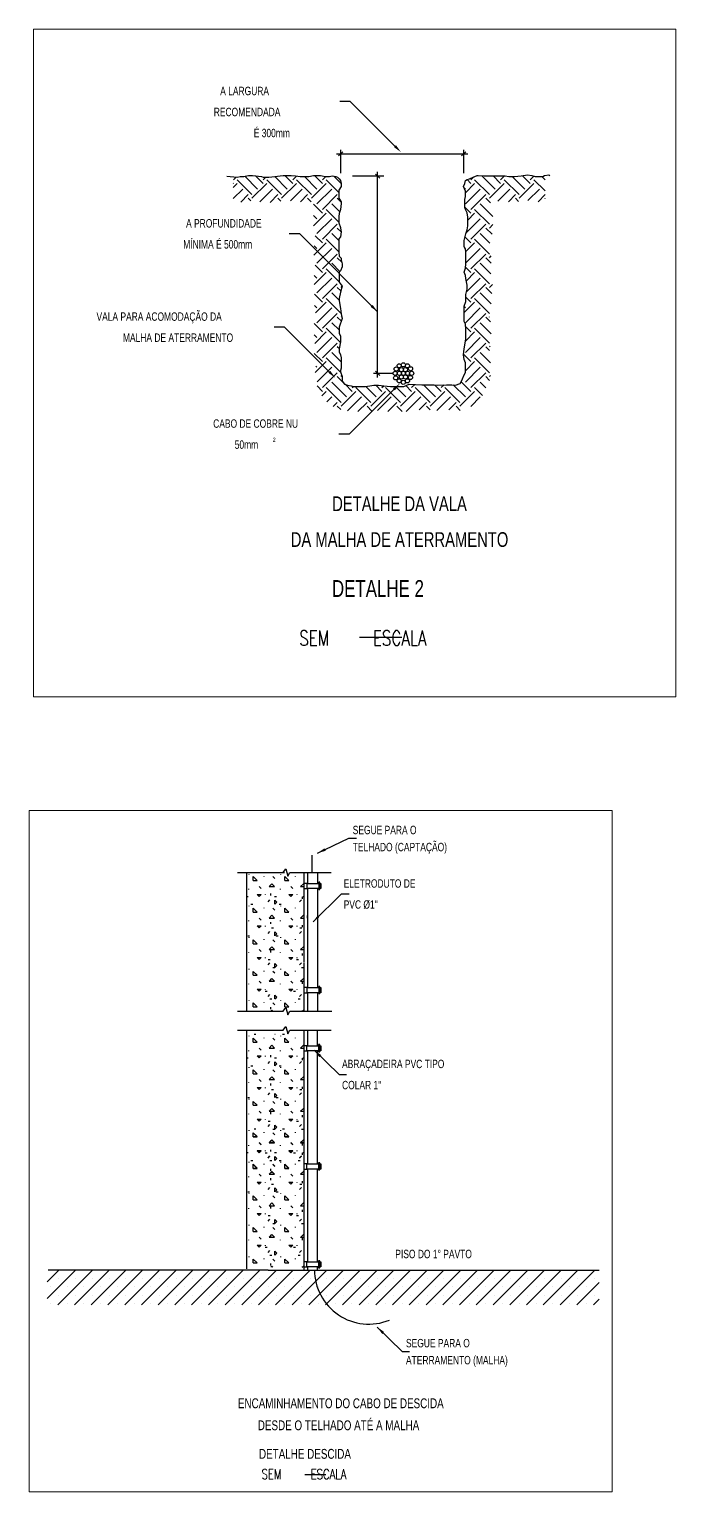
# Model space of a CAD drawing. Header units: inches. Extents: x 462047 to 462370, y 9198028 to 9198209.
# Drawn here: x 462341.89 to 462353.41, y 9198154.47 to 9198180.52 of the extents above; entities that cross this region are included whole.
import ezdxf
from ezdxf.enums import TextEntityAlignment as Align

# ---------------------------------------------------------------- set-up
doc = ezdxf.new("R2010")
doc.units = ezdxf.units.IN
doc.header["$MEASUREMENT"] = 0
for name, color, linetype in [('C01', 1, 'Continuous'), ('C02', 2, 'Continuous'), ('C03', 3, 'Continuous'), ('C04', 4, 'Continuous'), ('C05', 4, 'Continuous'), ('NOTA', 3, 'Continuous')]:
    doc.layers.add(name, color=color, linetype=linetype)
doc.layers.add('I-LIN_CHAMADA', color=9, linetype='Continuous', lineweight=9)
doc.styles.add('100CL', font='romans.shx', dxfattribs={"height": 2.5})
doc.styles.add('140CL', font='ACENT.shx', dxfattribs={"height": 3.5})
doc.styles.add('80CL', font='ACENT.shx', dxfattribs={"height": 2})

# ---------------------------------------------------------------- blocks, each defined once
blk = doc.blocks.new('*X49')
at = {"color": 0}
for p, q in [((0.874, -0.452), (1.326, 0)), ((0.874, -0.187), (1.061, 0)), ((1.042, -0.549), (1.591, 0)), ((1.307, -0.549), (1.856, 0)), ((1.572, -0.549), (2.121, 0)), ((1.837, -0.549), (2.386, 0)), ((2.103, -0.549), (2.652, 0)), ((2.368, -0.549), (2.917, 0)), ((2.633, -0.549), (3.182, 0)), ((2.898, -0.549), (3.447, 0)), ((3.163, -0.549), (3.712, 0)), ((3.428, -0.549), (3.977, 0)), ((3.693, -0.549), (4.243, 0)), ((3.959, -0.549), (4.508, 0)), ((4.224, -0.549), (4.773, 0)), ((4.489, -0.549), (5.038, 0)), ((4.754, -0.549), (5.303, 0)), ((5.019, -0.549), (5.568, 0)), ((5.284, -0.549), (5.834, 0)), ((5.55, -0.549), (6.099, 0)), ((5.815, -0.549), (6.364, 0)), ((6.08, -0.549), (6.629, 0)), ((6.345, -0.549), (6.894, 0)), ((6.61, -0.549), (7.159, 0)), ((6.875, -0.549), (7.425, 0)), ((7.141, -0.549), (7.69, 0)), ((7.406, -0.549), (7.955, 0)), ((7.671, -0.549), (8.22, 0)), ((7.936, -0.549), (8.485, 0)), ((8.201, -0.549), (8.75, 0)), ((8.466, -0.549), (9.016, 0)), ((8.732, -0.549), (9.281, 0)), ((8.997, -0.549), (9.546, 0)), ((0.928, 0), (0.928, 0)), ((1.061, -0.133), (1.061, -0.133)), ((1.193, 0), (1.193, 0)), ((1.326, -0.133), (1.326, -0.133)), ((1.458, 0), (1.458, 0)), ((1.591, -0.133), (1.591, -0.133)), ((1.724, 0), (1.724, 0)), ((1.856, -0.133), (1.856, -0.133)), ((1.989, 0), (1.989, 0)), ((2.121, -0.133), (2.121, -0.133)), ((2.254, 0), (2.254, 0)), ((2.386, -0.133), (2.386, -0.133)), ((2.652, -0.133), (2.652, -0.133)), ((2.784, 0), (2.784, 0)), ((2.917, -0.133), (2.917, -0.133)), ((3.049, 0), (3.049, 0)), ((3.182, -0.133), (3.182, -0.133)), ((3.315, 0), (3.315, 0)), ((3.447, -0.133), (3.447, -0.133)), ((3.58, 0), (3.58, 0)), ((3.712, -0.133), (3.712, -0.133)), ((3.845, 0), (3.845, 0)), ((3.977, -0.133), (3.977, -0.133)), ((4.11, 0), (4.11, 0)), ((4.243, -0.133), (4.243, -0.133)), ((4.375, 0), (4.375, 0)), ((4.508, -0.133), (4.508, -0.133)), ((4.64, 0), (4.64, 0)), ((4.773, -0.133), (4.773, -0.133)), ((4.906, 0), (4.906, 0)), ((5.038, -0.133), (5.038, -0.133)), ((5.171, 0), (5.171, 0)), ((5.303, -0.133), (5.303, -0.133)), ((5.436, 0), (5.436, 0)), ((5.568, -0.133), (5.568, -0.133)), ((5.701, 0), (5.701, 0)), ((5.834, -0.133), (5.834, -0.133)), ((5.966, 0), (5.966, 0)), ((6.099, -0.133), (6.099, -0.133)), ((6.231, 0), (6.231, 0)), ((6.364, -0.133), (6.364, -0.133)), ((6.497, 0), (6.497, 0)), ((6.629, -0.133), (6.629, -0.133)), ((6.762, 0), (6.762, 0)), ((6.894, -0.133), (6.894, -0.133)), ((7.027, 0), (7.027, 0)), ((7.159, -0.133), (7.159, -0.133)), ((7.292, 0), (7.292, 0)), ((7.425, -0.133), (7.425, -0.133)), ((7.557, 0), (7.557, 0)), ((7.69, -0.133), (7.69, -0.133)), ((7.822, 0), (7.822, 0)), ((7.955, -0.133), (7.955, -0.133)), ((8.088, 0), (8.088, 0)), ((8.22, -0.133), (8.22, -0.133)), ((8.353, 0), (8.353, 0)), ((8.485, -0.133), (8.485, -0.133)), ((8.618, 0), (8.618, 0)), ((8.75, -0.133), (8.75, -0.133)), ((8.883, 0), (8.883, 0)), ((9.016, -0.133), (9.016, -0.133)), ((9.148, 0), (9.148, 0)), ((9.262, -0.549), (9.614, -0.197)), ((9.281, -0.133), (9.281, -0.133)), ((9.413, 0), (9.413, 0)), ((9.546, -0.133), (9.546, -0.133)), ((0.928, -0.265), (0.928, -0.265)), ((1.061, -0.398), (1.061, -0.398)), ((1.193, -0.265), (1.193, -0.265)), ((1.326, -0.398), (1.326, -0.398)), ((1.458, -0.265), (1.458, -0.265)), ((1.591, -0.398), (1.591, -0.398)), ((1.724, -0.265), (1.724, -0.265)), ((1.856, -0.398), (1.856, -0.398)), ((1.989, -0.265), (1.989, -0.265)), ((2.121, -0.398), (2.121, -0.398)), ((2.254, -0.265), (2.254, -0.265)), ((2.386, -0.398), (2.386, -0.398)), ((2.519, -0.265), (2.519, -0.265)), ((2.652, -0.398), (2.652, -0.398)), ((2.784, -0.265), (2.784, -0.265)), ((2.917, -0.398), (2.917, -0.398)), ((3.049, -0.265), (3.049, -0.265)), ((3.182, -0.398), (3.182, -0.398)), ((3.315, -0.265), (3.315, -0.265)), ((3.447, -0.398), (3.447, -0.398)), ((3.58, -0.265), (3.58, -0.265)), ((3.712, -0.398), (3.712, -0.398)), ((3.845, -0.265), (3.845, -0.265)), ((3.977, -0.398), (3.977, -0.398)), ((4.11, -0.265), (4.11, -0.265)), ((4.243, -0.398), (4.243, -0.398)), ((4.375, -0.265), (4.375, -0.265)), ((4.508, -0.398), (4.508, -0.398)), ((4.64, -0.265), (4.64, -0.265)), ((4.773, -0.398), (4.773, -0.398)), ((4.906, -0.265), (4.906, -0.265)), ((5.038, -0.398), (5.038, -0.398)), ((5.171, -0.265), (5.171, -0.265)), ((5.303, -0.398), (5.303, -0.398)), ((5.436, -0.265), (5.436, -0.265)), ((5.568, -0.398), (5.568, -0.398)), ((5.701, -0.265), (5.701, -0.265)), ((5.834, -0.398), (5.834, -0.398)), ((5.966, -0.265), (5.966, -0.265)), ((6.099, -0.398), (6.099, -0.398)), ((6.231, -0.265), (6.231, -0.265)), ((6.364, -0.398), (6.364, -0.398)), ((6.497, -0.265), (6.497, -0.265)), ((6.629, -0.398), (6.629, -0.398)), ((6.762, -0.265), (6.762, -0.265)), ((6.894, -0.398), (6.894, -0.398)), ((7.027, -0.265), (7.027, -0.265)), ((7.159, -0.398), (7.159, -0.398)), ((7.292, -0.265), (7.292, -0.265)), ((7.425, -0.398), (7.425, -0.398)), ((7.557, -0.265), (7.557, -0.265)), ((7.69, -0.398), (7.69, -0.398)), ((7.822, -0.265), (7.822, -0.265)), ((7.955, -0.398), (7.955, -0.398)), ((8.088, -0.265), (8.088, -0.265)), ((8.22, -0.398), (8.22, -0.398)), ((8.353, -0.265), (8.353, -0.265)), ((8.485, -0.398), (8.485, -0.398)), ((8.618, -0.265), (8.618, -0.265)), ((8.75, -0.398), (8.75, -0.398)), ((8.883, -0.265), (8.883, -0.265)), ((9.016, -0.398), (9.016, -0.398)), ((9.148, -0.265), (9.148, -0.265)), ((9.281, -0.398), (9.281, -0.398)), ((9.413, -0.265), (9.413, -0.265)), ((9.527, -0.549), (9.614, -0.462)), ((9.546, -0.398), (9.546, -0.398)), ((0.928, -0.53), (0.928, -0.53)), ((1.193, -0.53), (1.193, -0.53)), ((1.458, -0.53), (1.458, -0.53)), ((1.724, -0.53), (1.724, -0.53)), ((1.989, -0.53), (1.989, -0.53)), ((2.254, -0.53), (2.254, -0.53)), ((2.519, -0.53), (2.519, -0.53)), ((2.784, -0.53), (2.784, -0.53)), ((3.049, -0.53), (3.049, -0.53)), ((3.315, -0.53), (3.315, -0.53)), ((3.58, -0.53), (3.58, -0.53)), ((3.845, -0.53), (3.845, -0.53)), ((4.11, -0.53), (4.11, -0.53)), ((4.375, -0.53), (4.375, -0.53)), ((4.64, -0.53), (4.64, -0.53)), ((4.906, -0.53), (4.906, -0.53)), ((5.171, -0.53), (5.171, -0.53)), ((5.436, -0.53), (5.436, -0.53)), ((5.701, -0.53), (5.701, -0.53)), ((5.966, -0.53), (5.966, -0.53)), ((6.231, -0.53), (6.231, -0.53)), ((6.497, -0.53), (6.497, -0.53)), ((6.762, -0.53), (6.762, -0.53)), ((7.027, -0.53), (7.027, -0.53)), ((7.292, -0.53), (7.292, -0.53)), ((7.557, -0.53), (7.557, -0.53)), ((7.822, -0.53), (7.822, -0.53)), ((8.088, -0.53), (8.088, -0.53)), ((8.353, -0.53), (8.353, -0.53)), ((8.618, -0.53), (8.618, -0.53)), ((8.883, -0.53), (8.883, -0.53)), ((9.148, -0.53), (9.148, -0.53)), ((9.413, -0.53), (9.413, -0.53))]:
    blk.add_line(p, q, dxfattribs=at)
blk = doc.blocks.new('*X50')
at = {"color": 0}
for p, q in [((636.4, 1122.5), (636, 1122.9)), ((636, 1113.3), (645.2, 1122.5)), ((636.4, 1131.4), (642.9, 1137.9)), ((680.6, 1096), (645.2, 1131.4)), ((693.8, 1109.3), (663.5, 1139.6)), ((680.6, 1087.2), (715.9, 1122.5)), ((707.1, 1122.5), (688.7, 1140.9)), ((707.1, 1131.4), (713.4, 1137.6)), ((751.3, 1096), (715.9, 1131.4)), ((764.6, 1109.3), (734.8, 1139)), ((751.3, 1087.2), (786.7, 1122.5)), ((777.8, 1122.5), (758.5, 1141.8)), ((777.8, 1131.4), (786.6, 1140.1)), ((822, 1096), (786.7, 1131.4)), ((835.3, 1109.3), (805.5, 1139)), ((822, 1087.2), (857.4, 1122.5)), ((848.5, 1122.5), (829.2, 1141.8)), ((848.5, 1131.4), (856.2, 1139)), ((887.3, 1101.4), (857.4, 1131.4)), ((892.9, 1122.4), (875.4, 1139.9)), ((1189, 1100.6), (1210.9, 1122.5)), ((1202.1, 1122.5), (1192.8, 1131.8)), ((1202.1, 1131.4), (1208.8, 1138.1)), ((1246.3, 1096), (1210.9, 1131.4)), ((1259.5, 1109.3), (1227.8, 1141)), ((1246.3, 1087.2), (1281.6, 1122.5)), ((1272.8, 1122.5), (1254.9, 1140.4)), ((1272.8, 1131.4), (1281.9, 1140.4)), ((1317, 1096), (1281.6, 1131.4)), ((1330.2, 1109.3), (1300.5, 1139)), ((1317, 1087.2), (1352.3, 1122.5)), ((1343.5, 1122.5), (1325, 1141)), ((1343.5, 1131.4), (1352.2, 1140)), ((1379, 1104.7), (1352.3, 1131.4)), ((1379, 1131.2), (1371.2, 1139)), ((636, 1086.8), (658.5, 1109.3)), ((653.8, 1078.1), (671.8, 1096)), ((677.6, 1081.3), (671.8, 1087.2)), ((699, 1079), (729.2, 1109.3)), ((724.1, 1077.6), (742.5, 1096)), ((749.4, 1080.3), (742.5, 1087.2)), ((772.2, 1081.5), (799.9, 1109.3)), ((796.2, 1079), (813.2, 1096)), ((821.3, 1079), (813.2, 1087.2)), ((835.3, 1073.9), (870.6, 1109.3)), ((848.5, 1060.7), (883.9, 1096)), ((892.9, 1078.1), (883.9, 1087.2)), ((1188.8, 1109.3), (1186, 1112.1)), ((1188.8, 1073.9), (1224.2, 1109.3)), ((1202.1, 1060.7), (1237.4, 1096)), ((1248.4, 1076.2), (1237.4, 1087.2)), ((1266, 1080.4), (1294.9, 1109.3)), ((1291.2, 1079), (1308.1, 1096)), ((1315.7, 1079.6), (1308.1, 1087.2)), ((1337.9, 1081.6), (1365.6, 1109.3)), ((1361.9, 1079), (1378.9, 1096)), ((1379, 1087), (1378.9, 1087.2)), ((848.5, 1051.8), (827.3, 1073)), ((827.3, 1021.8), (857.4, 1051.8)), ((835.3, 1038.6), (827.3, 1046.5)), ((887.3, 1030.7), (857.4, 1060.7)), ((889.8, 1054.8), (870.6, 1073.9)), ((1202.1, 1051.8), (1187.6, 1066.3)), ((1194.6, 1035.5), (1210.9, 1051.8)), ((1246.3, 1025.3), (1210.9, 1060.7)), ((1254.6, 1043.5), (1224.2, 1073.9)), ((835.3, 1003.2), (870.6, 1038.6)), ((848.5, 989.9), (883.9, 1025.3)), ((892.9, 1007.5), (883.9, 1016.5)), ((1191.4, 1005.8), (1224.2, 1038.6)), ((1202.1, 989.9), (1237.4, 1025.3)), ((1252.3, 1001.6), (1237.4, 1016.5)), ((1246.3, 1016.5), (1254.6, 1024.8)), ((827.8, 951.5), (857.4, 981.1)), ((848.5, 981.1), (831.5, 998.2)), ((887.3, 960), (857.4, 989.9)), ((887.3, 986.5), (870.6, 1003.2)), ((1202.1, 981.1), (1188.4, 994.8)), ((1190.3, 960.5), (1210.9, 981.1)), ((1246.3, 954.6), (1210.9, 989.9)), ((1247.3, 980.1), (1224.2, 1003.2)), ((835.3, 967.9), (828.8, 974.3)), ((835.3, 932.5), (870.6, 967.9)), ((848.5, 919.2), (883.9, 954.6)), ((894.6, 935.1), (883.9, 945.8)), ((1188.8, 967.9), (1187.2, 969.4)), ((1190.4, 934.1), (1224.2, 967.9)), ((1202.1, 919.2), (1237.4, 954.6)), ((1250.4, 932.8), (1237.4, 945.8)), ((1246.3, 945.8), (1250.4, 949.9)), ((828.7, 881.8), (857.4, 910.4)), ((848.5, 910.4), (831.2, 927.7)), ((888.7, 887.9), (857.4, 919.2)), ((890.2, 913), (870.6, 932.5)), ((1202.1, 910.4), (1189.3, 923.2)), ((1191.4, 890.8), (1210.9, 910.4)), ((1246.3, 883.9), (1210.9, 919.2)), ((1249.3, 907.3), (1224.2, 932.5)), ((835.3, 897.1), (828.7, 903.7)), ((835.3, 861.8), (870.6, 897.1)), ((848.5, 848.5), (883.9, 883.9)), ((892.3, 866.6), (883.9, 875)), ((892.7, 875), (895.7, 878)), ((1191.8, 864.7), (1224.2, 897.1)), ((1202.1, 848.5), (1237.4, 883.9)), ((1252.2, 860.2), (1237.4, 875)), ((1246.3, 875), (1253.2, 881.9)), ((848.5, 839.7), (829.6, 858.7)), ((832.3, 814.6), (857.4, 839.7)), ((892.7, 813.2), (857.4, 848.5)), ((888.7, 843.7), (870.6, 861.8)), ((1186.2, 815), (1210.9, 839.7)), ((1202.1, 839.7), (1190.4, 851.4)), ((1246.2, 813.3), (1210.9, 848.5)), ((1250.4, 835.6), (1224.2, 861.8)), ((835.3, 826.4), (829.7, 832)), ((835.3, 791.1), (870.6, 826.4)), ((848.5, 777.8), (883.9, 813.2)), ((893.5, 794.7), (883.9, 804.3)), ((892.7, 804.3), (894.5, 806.1)), ((1188.8, 826.4), (1186.2, 829.1)), ((1188.8, 791.1), (1224.2, 826.4)), ((1202.1, 777.8), (1237.4, 813.2)), ((1248.7, 793.1), (1237.4, 804.3)), ((1246.3, 804.3), (1246.6, 804.7)), ((848.5, 769), (828.7, 788.8)), ((830.1, 741.7), (857.4, 769)), ((891.3, 743.9), (857.4, 777.8)), ((888.7, 773), (870.6, 791.1)), ((1189.1, 747.1), (1210.9, 769)), ((1202.1, 769), (1189.6, 781.4)), ((1246.3, 742.5), (1210.9, 777.8)), ((1250.4, 764.9), (1224.2, 791.1)), ((835.3, 755.7), (828.7, 762.3)), ((835.3, 720.4), (870.6, 755.7)), ((848.5, 707.1), (883.9, 742.5)), ((888.7, 728.8), (883.9, 733.6)), ((1188.8, 720.4), (1224.2, 755.7)), ((1202.1, 707.1), (1237.4, 742.5)), ((1246.3, 724.8), (1237.4, 733.6)), ((1246.3, 733.6), (1247.9, 735.3)), ((848.5, 698.3), (828.7, 718.1)), ((831.5, 672.4), (857.4, 698.3)), ((892.3, 672.2), (857.4, 707.1)), ((892.9, 698.1), (870.6, 720.4)), ((1202.1, 698.3), (1184.9, 715.5)), ((1189, 676.3), (1210.9, 698.3)), ((1246.3, 671.8), (1210.9, 707.1)), ((1249, 695.6), (1224.2, 720.4)), ((835.3, 685), (832.4, 687.9)), ((835.7, 650.1), (870.6, 685)), ((848.5, 636.4), (883.9, 671.8)), ((898.9, 647.9), (883.9, 662.9)), ((892.7, 662.9), (894.9, 665.1)), ((1188.8, 649.7), (1224.2, 685)), ((1202.1, 636.4), (1237.4, 671.8)), ((1246.6, 653.8), (1237.4, 662.9)), ((1246.3, 662.9), (1249, 665.6)), ((848.5, 627.6), (835.7, 640.4)), ((846.8, 617), (857.4, 627.6)), ((892.7, 601), (857.4, 636.4)), ((906, 614.3), (870.6, 649.7)), ((892.7, 592.2), (928.1, 627.6)), ((919.2, 627.6), (902.3, 644.5)), ((919.2, 636.4), (922.2, 639.3)), ((963.4, 601), (928.1, 636.4)), ((976.7, 614.3), (951.5, 639.5)), ((963.4, 592.2), (998.8, 627.6)), ((989.9, 627.6), (975.4, 642.1)), ((989.9, 636.4), (994.3, 640.8)), ((1034.1, 601), (998.8, 636.4)), ((1047.4, 614.3), (1022.4, 639.3)), ((1034.1, 592.2), (1069.5, 627.6)), ((1060.7, 627.6), (1046.9, 641.3)), ((1060.7, 636.4), (1068.5, 644.3)), ((1104.9, 601), (1069.5, 636.4)), ((1118.1, 614.3), (1088.9, 643.5)), ((1104.9, 592.2), (1140.2, 627.6)), ((1131.4, 627.6), (1115.7, 643.2)), ((1131.4, 636.4), (1138.1, 643.1)), ((1175.6, 601), (1140.2, 636.4)), ((1188.8, 614.3), (1160.2, 643)), ((1175.6, 592.2), (1210.9, 627.6)), ((1202.1, 627.6), (1179, 650.6)), ((1229.4, 617.9), (1210.9, 636.4)), ((1238, 635.8), (1224.2, 649.7)), ((858.6, 602.3), (870.6, 614.3)), ((874, 591.2), (883.9, 601)), ((892.1, 584), (883.9, 592.2)), ((908.1, 581), (941.3, 614.3)), ((932.9, 579.3), (954.6, 601)), ((966, 580.8), (954.6, 592.2)), ((979.8, 582), (1012, 614.3)), ((1003.9, 579.6), (1025.3, 601)), ((1038.2, 579.3), (1025.3, 592.2)), ((1047.8, 579.3), (1082.8, 614.3)), ((1078.7, 583.8), (1096, 601)), ((1104.7, 583.5), (1096, 592.2)), ((1121, 581.8), (1153.5, 614.3)), ((1149.2, 583.5), (1166.7, 601)), ((1176.6, 582.3), (1166.7, 592.2)), ((1201.5, 591.6), (1224.2, 614.3))]:
    blk.add_line(p, q, dxfattribs=at)

msp = doc.modelspace()

# ---------------------------------------------------------------- hatches: boundary and pattern name
at = {"layer": 'C01', "linetype": 'Continuous'}
h = msp.add_hatch(dxfattribs=at)
h.set_pattern_fill('CONCRE', color=256, scale=0.5625, style=0)
h.set_pattern_definition([(0, (462347.5692, 9198162.5434), (0.5625, 0.5625), [0.07031, -0.49219]), (90, (462347.5692, 9198162.5434), (-0.5625, 0.5625), [0.07031, -0.49219]), (135, (462347.63953, 9198162.5434), (-0.5625, 0), [0.09944, -0.69606]), (0, (462347.63953, 9198162.8598), (0.5625, 0.5625), [0.07031, -0.49219]), (45, (462347.6747, 9198162.82465), (0, 0.5625), [0.04972, -0.74578]), (135, (462347.6747, 9198162.82465), (-0.5625, 0), [0.04972, -0.74578]), (0, (462347.85047, 9198163.00043), (0.5625, 0.5625), [0.09944, -0.46306]), (45, (462347.85047, 9198163.00043), (0, 0.5625), [0.07031, -0.72518]), (135, (462347.9499, 9198163.00043), (-0.5625, 0), [0.07031, -0.72518]), (90, (462347.95594, 9198162.684), (-0.5625, 0.5625), [0.07031, -0.49219]), (45, (462347.95594, 9198162.68403), (0, 0.5625), [0.04972, -0.74578]), (135, (462347.9911, 9198162.7192), (-0.5625, 0), [0.04972, -0.74578]), (0, (462347.63953, 9198162.684), (0.5625, 0.5625), [0.035156, -0.471094]), (0, (462348.0614, 9198162.82465), (0.5625, 0.5625), [0.035156, -0.471094]), (90, (462347.8856, 9198162.89497), (-0.5625, 0.5625), [0.035156, -0.471094]), (135, (462347.95594, 9198162.57856), (-0.5625, 0), [0.04972, -0.74578]), (135, (462347.70984, 9198162.96528), (-0.5625, 0), [0.04972, -0.74578]), (45, (462347.8329, 9198162.72797), (0, 0.5625), [0.04972, -0.74578]), (90, (462347.7626, 9198162.6137), (-0.5625, 0.5625), [0.00879, -0.55371]), (90, (462347.78895, 9198162.851), (-0.5625, 0.5625), [0.00879, -0.55371]), (90, (462348.0526, 9198162.9477), (-0.5625, 0.5625), [0.00879, -0.55371]), (90, (462348.0614, 9198162.64887), (-0.5625, 0.5625), [0.00879, -0.55371])])
h.paths.add_polyline_path([(462346.785, 9198163.359), (462346.785, 9198163.449), (462346.785, 9198163.702), (462346.785, 9198163.887), (462346.785, 9198163.898), (462346.785, 9198164.213), (462346.785, 9198165.214), (462346.785, 9198165.304), (462346.785, 9198165.5), (462346.535, 9198165.5), (462346.5, 9198165.434), (462346.481, 9198165.5), (462346.415, 9198165.5), (462345.761, 9198165.5), (462345.761, 9198163.032), (462346.415, 9198163.032), (462346.462, 9198163.094), (462346.481, 9198163.031), (462346.535, 9198163.031), (462346.785, 9198163.031)])
h = msp.add_hatch(dxfattribs=at)
h.set_pattern_fill('CONCRE', color=256, scale=0.5625, style=0)
h.set_pattern_definition([(0, (462347.5692, 9198159.66555), (0.5625, 0.5625), [0.07031, -0.49219]), (90, (462347.5692, 9198159.66555), (-0.5625, 0.5625), [0.07031, -0.49219]), (135, (462347.63953, 9198159.66555), (-0.5625, 0), [0.09944, -0.69606]), (0, (462347.63953, 9198159.98196), (0.5625, 0.5625), [0.07031, -0.49219]), (45, (462347.6747, 9198159.9468), (0, 0.5625), [0.04972, -0.74578]), (135, (462347.6747, 9198159.9468), (-0.5625, 0), [0.04972, -0.74578]), (0, (462347.85047, 9198160.1226), (0.5625, 0.5625), [0.09944, -0.46306]), (45, (462347.85047, 9198160.1226), (0, 0.5625), [0.07031, -0.72518]), (135, (462347.9499, 9198160.1226), (-0.5625, 0), [0.07031, -0.72518]), (90, (462347.95594, 9198159.8062), (-0.5625, 0.5625), [0.07031, -0.49219]), (45, (462347.95594, 9198159.80618), (0, 0.5625), [0.04972, -0.74578]), (135, (462347.9911, 9198159.84134), (-0.5625, 0), [0.04972, -0.74578]), (0, (462347.63953, 9198159.8062), (0.5625, 0.5625), [0.035156, -0.471094]), (0, (462348.0614, 9198159.9468), (0.5625, 0.5625), [0.035156, -0.471094]), (90, (462347.8856, 9198160.0171), (-0.5625, 0.5625), [0.035156, -0.471094]), (135, (462347.95594, 9198159.7007), (-0.5625, 0), [0.04972, -0.74578]), (135, (462347.70984, 9198160.08743), (-0.5625, 0), [0.04972, -0.74578]), (45, (462347.8329, 9198159.85013), (0, 0.5625), [0.04972, -0.74578]), (90, (462347.7626, 9198159.73587), (-0.5625, 0.5625), [0.00879, -0.55371]), (90, (462347.78895, 9198159.9732), (-0.5625, 0.5625), [0.00879, -0.55371]), (90, (462348.0526, 9198160.06985), (-0.5625, 0.5625), [0.00879, -0.55371]), (90, (462348.0614, 9198159.771), (-0.5625, 0.5625), [0.00879, -0.55371])])
h.paths.add_polyline_path([(462346.785, 9198160.481), (462346.785, 9198160.571), (462346.785, 9198160.824), (462346.785, 9198161.01), (462346.785, 9198161.02), (462346.785, 9198161.335), (462346.785, 9198162.336), (462346.785, 9198162.426), (462346.785, 9198162.622), (462346.535, 9198162.622), (462346.5, 9198162.556), (462346.481, 9198162.623), (462346.415, 9198162.623), (462345.761, 9198162.623), (462345.761, 9198160.154), (462346.415, 9198160.154), (462346.462, 9198160.217), (462346.481, 9198160.153), (462346.535, 9198160.153), (462346.785, 9198160.153)])
h = msp.add_hatch(dxfattribs=at)
h.set_pattern_fill('CONCRE', color=256, scale=0.5625, style=0)
h.set_pattern_definition([(0, (462347.5692, 9198157.9824), (0.5625, 0.5625), [0.07031, -0.49219]), (90, (462347.5692, 9198157.9824), (-0.5625, 0.5625), [0.07031, -0.49219]), (135, (462347.63953, 9198157.98242), (-0.5625, 0), [0.09944, -0.69606]), (0, (462347.63953, 9198158.2988), (0.5625, 0.5625), [0.07031, -0.49219]), (45, (462347.6747, 9198158.26367), (0, 0.5625), [0.04972, -0.74578]), (135, (462347.6747, 9198158.26367), (-0.5625, 0), [0.04972, -0.74578]), (0, (462347.85047, 9198158.43945), (0.5625, 0.5625), [0.09944, -0.46306]), (45, (462347.85047, 9198158.43945), (0, 0.5625), [0.07031, -0.72518]), (135, (462347.9499, 9198158.43945), (-0.5625, 0), [0.07031, -0.72518]), (90, (462347.95594, 9198158.12305), (-0.5625, 0.5625), [0.07031, -0.49219]), (45, (462347.95594, 9198158.12305), (0, 0.5625), [0.04972, -0.74578]), (135, (462347.9911, 9198158.1582), (-0.5625, 0), [0.04972, -0.74578]), (0, (462347.63953, 9198158.12305), (0.5625, 0.5625), [0.035156, -0.471094]), (0, (462348.0614, 9198158.26367), (0.5625, 0.5625), [0.035156, -0.471094]), (90, (462347.8856, 9198158.334), (-0.5625, 0.5625), [0.035156, -0.471094]), (135, (462347.95594, 9198158.01758), (-0.5625, 0), [0.04972, -0.74578]), (135, (462347.70984, 9198158.4043), (-0.5625, 0), [0.04972, -0.74578]), (45, (462347.8329, 9198158.167), (0, 0.5625), [0.04972, -0.74578]), (90, (462347.7626, 9198158.05273), (-0.5625, 0.5625), [0.00879, -0.55371]), (90, (462347.78895, 9198158.29004), (-0.5625, 0.5625), [0.00879, -0.55371]), (90, (462348.0526, 9198158.3867), (-0.5625, 0.5625), [0.00879, -0.55371]), (90, (462348.0614, 9198158.0879), (-0.5625, 0.5625), [0.00879, -0.55371])])
h.paths.add_polyline_path([(462346.785, 9198158.798), (462346.785, 9198158.888), (462346.785, 9198159.141), (462346.785, 9198159.326), (462346.785, 9198159.337), (462346.785, 9198159.652), (462346.785, 9198160.653), (462346.785, 9198160.743), (462346.785, 9198160.939), (462346.535, 9198160.939), (462346.5, 9198160.873), (462346.481, 9198160.939), (462346.415, 9198160.939), (462345.761, 9198160.939), (462345.761, 9198158.471), (462346.415, 9198158.471), (462346.462, 9198158.533), (462346.481, 9198158.47), (462346.535, 9198158.47), (462346.785, 9198158.47)])

# ---------------------------------------------------------------- linework, layer by layer
at = {"layer": 'C01'}
for p, q in [((462347.366, 9198178.297), (462349.707, 9198178.297)), ((462347.404, 9198178.26), (462347.478, 9198178.335)), ((462347.441, 9198177.953), (462347.441, 9198178.372)), ((462349.595, 9198178.26), (462349.67, 9198178.335)), ((462349.633, 9198177.953), (462349.633, 9198178.372)), ((462348.099, 9198174.313), (462348.099, 9198177.976)), ((462348.21, 9198177.901), (462347.65, 9198177.901)), ((462348.137, 9198177.864), (462348.062, 9198177.938)), ((462348.375, 9198174.387), (462348.024, 9198174.387)), ((462348.137, 9198174.35), (462348.062, 9198174.425))]:
    msp.add_line(p, q, dxfattribs=at)
for points in [[(462347.05, 9198165.325), (462347.05, 9198165.197), (462347.069, 9198165.197), (462347.069, 9198165.325)], [(462347.05, 9198163.47), (462347.05, 9198163.342), (462347.069, 9198163.342), (462347.069, 9198163.47)], [(462347.048, 9198162.434), (462347.048, 9198162.306), (462347.067, 9198162.306), (462347.067, 9198162.434)], [(462347.048, 9198160.33), (462347.048, 9198160.202), (462347.067, 9198160.202), (462347.067, 9198160.33)], [(462347.048, 9198158.586), (462347.048, 9198158.459), (462347.067, 9198158.459), (462347.067, 9198158.586)]]:
    msp.add_lwpolyline(points, close=True, dxfattribs=at)
at = {"layer": 'C02'}
for p, q in [((462347.612, 9198179.231), (462347.424, 9198179.231)), ((462347.612, 9198179.231), (462348.407, 9198178.435)), ((462346.71, 9198176.873), (462346.522, 9198176.873)), ((462346.71, 9198176.873), (462348.099, 9198175.484)), ((462346.442, 9198175.212), (462346.254, 9198175.212)), ((462346.442, 9198175.212), (462347.237, 9198174.417)), ((462347.594, 9198173.308), (462348.389, 9198174.104)), ((462347.594, 9198173.308), (462347.406, 9198173.308)), ((462347.027, 9198165.844), (462347.585, 9198166.111)), ((462347.585, 9198166.111), (462347.72, 9198166.111)), ((462345.604, 9198165.5), (462346.415, 9198165.5)), ((462345.761, 9198165.5), (462345.761, 9198163.032)), ((462346.415, 9198165.5), (462346.462, 9198165.563)), ((462346.462, 9198165.563), (462346.5, 9198165.434)), ((462346.5, 9198165.434), (462346.535, 9198165.5)), ((462346.535, 9198165.5), (462346.852, 9198165.5)), ((462346.785, 9198165.5), (462346.785, 9198163.898)), ((462346.852, 9198165.5), (462346.852, 9198165.304)), ((462346.852, 9198165.5), (462347.269, 9198165.5)), ((462347.025, 9198165.5), (462347.025, 9198165.304)), ((462346.785, 9198165.304), (462346.785, 9198165.214)), ((462346.841, 9198165.304), (462346.785, 9198165.304)), ((462346.785, 9198165.214), (462346.841, 9198165.214)), ((462346.841, 9198165.304), (462346.852, 9198165.304)), ((462346.841, 9198165.214), (462346.841, 9198165.304)), ((462347.05, 9198165.214), (462346.841, 9198165.214)), ((462346.852, 9198165.304), (462347.05, 9198165.304)), ((462346.852, 9198165.214), (462346.852, 9198163.451)), ((462347.025, 9198165.214), (462347.025, 9198163.449)), ((462347.069, 9198165.304), (462347.089, 9198165.304)), ((462347.089, 9198165.214), (462347.069, 9198165.214)), ((462347.089, 9198165.304), (462347.089, 9198165.214)), ((462346.948, 9198164.622), (462347.455, 9198165.117)), ((462347.455, 9198165.117), (462347.59, 9198165.117)), ((462346.852, 9198164.686), (462346.852, 9198164.731)), ((462346.785, 9198163.887), (462346.785, 9198163.031)), ((462346.785, 9198163.449), (462346.785, 9198163.359)), ((462346.841, 9198163.449), (462346.785, 9198163.449)), ((462346.841, 9198163.449), (462346.852, 9198163.449)), ((462346.841, 9198163.359), (462346.841, 9198163.449)), ((462346.852, 9198163.449), (462347.05, 9198163.449)), ((462347.069, 9198163.449), (462347.089, 9198163.449)), ((462347.089, 9198163.449), (462347.089, 9198163.359)), ((462346.785, 9198163.359), (462346.841, 9198163.359)), ((462347.05, 9198163.359), (462346.841, 9198163.359)), ((462346.852, 9198163.359), (462346.852, 9198163.031)), ((462347.025, 9198163.359), (462347.025, 9198163.031)), ((462347.089, 9198163.359), (462347.069, 9198163.359)), ((462345.604, 9198163.032), (462346.415, 9198163.032)), ((462346.415, 9198163.032), (462346.462, 9198163.094)), ((462346.462, 9198163.094), (462346.5, 9198162.965)), ((462346.5, 9198162.965), (462346.535, 9198163.031)), ((462346.535, 9198163.031), (462347.28, 9198163.031)), ((462345.604, 9198162.694), (462346.415, 9198162.694)), ((462345.761, 9198162.694), (462345.761, 9198158.442)), ((462346.415, 9198162.694), (462346.462, 9198162.757)), ((462346.462, 9198162.757), (462346.5, 9198162.628)), ((462346.5, 9198162.628), (462346.535, 9198162.694)), ((462346.535, 9198162.694), (462347.269, 9198162.694)), ((462346.785, 9198162.694), (462346.785, 9198158.413)), ((462346.852, 9198162.694), (462346.852, 9198162.413)), ((462347.023, 9198162.694), (462347.023, 9198162.413)), ((462346.783, 9198162.413), (462346.783, 9198162.323)), ((462346.839, 9198162.413), (462346.783, 9198162.413)), ((462346.783, 9198162.323), (462346.839, 9198162.323)), ((462346.839, 9198162.323), (462346.839, 9198162.413)), ((462346.839, 9198162.413), (462346.85, 9198162.413)), ((462347.048, 9198162.323), (462346.839, 9198162.323)), ((462346.85, 9198162.413), (462347.048, 9198162.413)), ((462346.852, 9198162.323), (462346.852, 9198160.309)), ((462346.97, 9198162.335), (462347.412, 9198161.903)), ((462347.023, 9198162.323), (462347.023, 9198160.309)), ((462347.067, 9198162.413), (462347.087, 9198162.413)), ((462347.087, 9198162.323), (462347.067, 9198162.323)), ((462347.087, 9198162.413), (462347.087, 9198162.323)), ((462347.412, 9198161.903), (462347.547, 9198161.903)), ((462346.783, 9198160.309), (462346.783, 9198160.219)), ((462346.839, 9198160.309), (462346.783, 9198160.309)), ((462346.839, 9198160.219), (462346.839, 9198160.309)), ((462346.839, 9198160.309), (462346.85, 9198160.309)), ((462346.85, 9198160.309), (462347.048, 9198160.309)), ((462347.067, 9198160.309), (462347.087, 9198160.309)), ((462347.087, 9198160.309), (462347.087, 9198160.219)), ((462346.783, 9198160.219), (462346.839, 9198160.219)), ((462347.048, 9198160.219), (462346.839, 9198160.219)), ((462346.852, 9198160.219), (462346.852, 9198158.566)), ((462347.023, 9198160.219), (462347.023, 9198158.566)), ((462347.087, 9198160.219), (462347.067, 9198160.219)), ((462346.783, 9198159.268), (462346.783, 9198159.178)), ((462346.15, 9198158.419), (462342.232, 9198158.419)), ((462346.15, 9198158.419), (462347.437, 9198158.419)), ((462346.783, 9198158.566), (462346.783, 9198158.476)), ((462346.839, 9198158.566), (462346.783, 9198158.566)), ((462346.783, 9198158.476), (462346.839, 9198158.476)), ((462346.839, 9198158.476), (462346.839, 9198158.566)), ((462346.839, 9198158.566), (462346.85, 9198158.566)), ((462347.048, 9198158.476), (462346.839, 9198158.476)), ((462346.85, 9198158.566), (462347.048, 9198158.566)), ((462346.852, 9198158.476), (462346.852, 9198158.419)), ((462347.023, 9198158.476), (462347.023, 9198158.419)), ((462347.067, 9198158.566), (462347.087, 9198158.566)), ((462347.087, 9198158.476), (462347.067, 9198158.476)), ((462347.087, 9198158.566), (462347.087, 9198158.476)), ((462347.437, 9198158.419), (462352.043, 9198158.419)), ((462348.092, 9198157.404), (462348.534, 9198156.971)), ((462348.534, 9198156.971), (462348.669, 9198156.971))]:
    msp.add_line(p, q, dxfattribs=at)
for centre in [(462348.556, 9198174.54), (462348.411, 9198174.389), (462348.421, 9198174.308), (462348.43, 9198174.466), (462348.482, 9198174.523), (462348.485, 9198174.389), (462348.52, 9198174.455), (462348.52, 9198174.324), (462348.559, 9198174.389), (462348.594, 9198174.455), (462348.594, 9198174.324), (462348.63, 9198174.523), (462348.632, 9198174.389), (462348.683, 9198174.315), (462348.685, 9198174.471), (462348.706, 9198174.389), (462348.482, 9198174.256), (462348.556, 9198174.229), (462348.63, 9198174.256)]:
    msp.add_circle(centre, 0.0369, dxfattribs=at)
for points in [[(462348.39, 9198178.418), (462348.425, 9198178.453), (462348.514, 9198178.33)], [(462347.975, 9198175.572), (462348.01, 9198175.607), (462348.099, 9198175.484)], [(462347.22, 9198174.399), (462347.255, 9198174.434), (462347.344, 9198174.311)], [(462348.372, 9198174.121), (462348.407, 9198174.086), (462348.496, 9198174.209)], [(462347.174, 9198165.886), (462347.152, 9198165.931), (462347.027, 9198165.844)], [(462347.028, 9198164.733), (462347.06, 9198164.701), (462346.948, 9198164.622)], [(462347.059, 9198162.211), (462347.095, 9198162.247), (462346.97, 9198162.335)], [(462348.181, 9198157.28), (462348.216, 9198157.316), (462348.092, 9198157.404)]]:
    msp.add_solid(points, dxfattribs=at)
at = {"layer": 'C03'}
msp.add_lwpolyline([(462345.414, 9198177.901), (462345.599, 9198177.883), (462345.651, 9198177.894), (462345.714, 9198177.894), (462345.797, 9198177.915), (462345.87, 9198177.915), (462346.027, 9198177.894), (462346.058, 9198177.883), (462346.163, 9198177.883), (462346.267, 9198177.894), (462346.361, 9198177.904), (462346.414, 9198177.915), (462346.508, 9198177.915), (462346.56, 9198177.915), (462346.633, 9198177.904), (462346.717, 9198177.894), (462346.779, 9198177.894), (462346.873, 9198177.894), (462346.957, 9198177.915), (462346.999, 9198177.915), (462347.082, 9198177.915), (462347.113, 9198177.904), (462347.166, 9198177.894), (462347.239, 9198177.894), (462347.291, 9198177.904), (462347.354, 9198177.894), (462347.385, 9198177.883), (462347.416, 9198177.852), (462347.437, 9198177.821), (462347.448, 9198177.769), (462347.448, 9198177.716), (462347.406, 9198177.654), (462347.406, 9198177.633), (462347.406, 9198177.549), (462347.406, 9198177.507), (462347.448, 9198177.445), (462347.448, 9198177.414), (462347.437, 9198177.309), (462347.416, 9198177.236), (462347.406, 9198177.184), (462347.406, 9198177.069), (462347.437, 9198176.985), (462347.437, 9198176.975), (462347.448, 9198176.912), (462347.437, 9198176.818), (462347.406, 9198176.787), (462347.406, 9198176.745), (462347.406, 9198176.683), (462347.406, 9198176.547), (462347.416, 9198176.474), (462347.448, 9198176.442), (462347.448, 9198176.411), (462347.469, 9198176.338), (462347.469, 9198176.286), (462347.437, 9198176.213), (462347.416, 9198176.192), (462347.416, 9198176.067), (462347.416, 9198176.014), (462347.469, 9198175.941), (462347.437, 9198175.837), (462347.416, 9198175.722), (462347.416, 9198175.68), (462347.437, 9198175.545), (462347.448, 9198175.451), (462347.469, 9198175.367), (462347.416, 9198175.21), (462347.416, 9198175.179), (462347.416, 9198175.106), (462347.437, 9198175.054), (462347.437, 9198174.949), (462347.416, 9198174.824), (462347.416, 9198174.772), (462347.437, 9198174.72), (462347.448, 9198174.667), (462347.448, 9198174.574), (462347.448, 9198174.521), (462347.448, 9198174.48), (462347.437, 9198174.438), (462347.437, 9198174.417), (462347.469, 9198174.333), (462347.469, 9198174.25), (462347.51, 9198174.198), (462347.563, 9198174.177), (462347.625, 9198174.166), (462347.667, 9198174.156), (462347.74, 9198174.156), (462347.876, 9198174.156), (462347.96, 9198174.166), (462348.033, 9198174.177), (462348.116, 9198174.177), (462348.21, 9198174.166), (462348.325, 9198174.156), (462348.367, 9198174.156), (462348.503, 9198174.156), (462348.566, 9198174.156), (462348.66, 9198174.198), (462348.889, 9198174.187), (462348.962, 9198174.187), (462349.098, 9198174.187), (462349.171, 9198174.177), (462349.328, 9198174.187), (462349.422, 9198174.187), (462349.485, 9198174.177), (462349.568, 9198174.208), (462349.6, 9198174.26), (462349.61, 9198174.292), (462349.642, 9198174.365), (462349.662, 9198174.406), (462349.662, 9198174.459), (462349.662, 9198174.511), (462349.662, 9198174.574), (462349.642, 9198174.636), (462349.631, 9198174.72), (462349.642, 9198174.824), (462349.662, 9198174.96), (462349.673, 9198175.012), (462349.673, 9198175.096), (462349.673, 9198175.169), (462349.662, 9198175.263), (462349.642, 9198175.315), (462349.642, 9198175.409), (462349.642, 9198175.451), (462349.642, 9198175.586), (462349.673, 9198175.67), (462349.673, 9198175.732), (462349.673, 9198175.795), (462349.694, 9198175.889), (462349.694, 9198175.962), (462349.673, 9198176.077), (462349.662, 9198176.129), (462349.642, 9198176.192), (462349.662, 9198176.265), (462349.673, 9198176.338), (462349.673, 9198176.411), (462349.673, 9198176.557), (462349.662, 9198176.599), (462349.642, 9198176.641), (462349.642, 9198176.756), (462349.673, 9198176.871), (462349.694, 9198176.944), (462349.704, 9198177.017), (462349.704, 9198177.09), (462349.704, 9198177.173), (462349.694, 9198177.246), (462349.662, 9198177.309), (462349.652, 9198177.34), (462349.652, 9198177.434), (462349.652, 9198177.487), (462349.662, 9198177.539), (462349.662, 9198177.633), (462349.631, 9198177.716), (462349.652, 9198177.769), (462349.662, 9198177.821), (462349.694, 9198177.842), (462349.736, 9198177.852), (462349.746, 9198177.862), (462349.83, 9198177.894), (462349.871, 9198177.915), (462349.892, 9198177.915), (462349.997, 9198177.904), (462350.07, 9198177.904), (462350.143, 9198177.904), (462350.258, 9198177.904), (462350.321, 9198177.904), (462350.373, 9198177.904), (462350.435, 9198177.894), (462350.54, 9198177.894), (462350.655, 9198177.904), (462350.77, 9198177.925), (462350.843, 9198177.915), (462350.906, 9198177.894), (462351.041, 9198177.894), (462351.073, 9198177.915), (462351.146, 9198177.925), (462351.167, 9198177.915)], dxfattribs=at)
at = {"layer": 'C04', "color": 5}
for p, q in [((462347.777, 9198169.693), (462348.527, 9198169.693)), ((462346.802, 9198154.78), (462347.177, 9198154.78))]:
    msp.add_line(p, q, dxfattribs=at)
at = {"layer": 'C05'}
msp.add_line((462346.933, 9198165.5), (462346.933, 9198165.807), dxfattribs=at)
msp.add_arc((462347.942, 9198158.425), 0.969, 180, 292.1483, dxfattribs=at)
at = {"layer": 'I-LIN_CHAMADA'}
for points in [[(462341.969, 9198180.517), (462353.41, 9198180.517), (462353.41, 9198168.628), (462341.969, 9198168.628)], [(462341.892, 9198166.601), (462352.276, 9198166.601), (462352.276, 9198154.471), (462341.892, 9198154.471)]]:
    msp.add_lwpolyline(points, close=True, dxfattribs=at)

# ---------------------------------------------------------------- block references
at = {"layer": 'C01'}
for name, p, xscale, yscale, zscale in [('*X50', (462340.769, 9198169.374), 0.007480053172912449, 0.00748005323112011, 0.007480053191489363), ('*X49', (462341.227, 9198158.419), 1.125, 1.125, 1.125)]:
    msp.add_blockref(name, p, dxfattribs=dict(at, xscale=xscale, yscale=yscale, zscale=zscale))

# ---------------------------------------------------------------- texts
at = {"layer": 'C03', "style": '80CL', "width": 0.75}
for s, height, p in [('         A LARGURA ', 0.15, (462344.918, 9198179.418)), ('       RECOMENDADA', 0.15, (462344.887, 9198179.044)), ('     É 300mm', 0.15, (462345.683, 9198178.669)), ('A PROFUNDIDADE ', 0.15, (462344.686, 9198177.061)), ('MÍNIMA É 500mm', 0.15, (462344.635, 9198176.686)), ('VALA PARA ACOMODAÇÃO DA', 0.15, (462343.09, 9198175.4)), ('MALHA DE ATERRAMENTO', 0.15, (462343.561, 9198175.025)), ('CABO DE COBRE NU ', 0.15, (462345.169, 9198173.495)), ('50mm', 0.15, (462345.553, 9198173.12)), ('2', 0.075, (462346.23, 9198173.205))]:
    msp.add_text(s, height=height, dxfattribs=at).set_placement(p, align=Align.MIDDLE_LEFT)
for s, p in [('SEGUE PARA O', (462347.655, 9198166.182)), ('TELHADO (CAPTAÇÃO)', (462347.655, 9198165.878)), ('PISO DO 1%%D PAVTO', (462348.414, 9198158.631)), ('SEGUE PARA O', (462348.604, 9198157.043)), ('ATERRAMENTO (MALHA)', (462348.604, 9198156.74))]:
    msp.add_text(s, height=0.15, dxfattribs=at).set_placement(p)
at = {"layer": 'C04', "color": 5, "style": '140CL', "width": 0.75}
for s, height, p in [('DETALHE DA VALA', 0.2625, (462348.489, 9198171.857)), ('DA MALHA DE ATERRAMENTO', 0.2625, (462348.489, 9198171.219)), ('ENCAMINHAMENTO DO CABO DE DESCIDA ', 0.175, (462347.467, 9198155.907)), ('DESDE O TELHADO ATÉ A MALHA', 0.175, (462347.402, 9198155.515))]:
    msp.add_text(s, height=height, dxfattribs=at).set_placement(p, align=Align.BOTTOM_CENTER)
at = {"layer": 'C04', "color": 5, "style": '100CL', "width": 0.75}
for height, p in [(0.2625, (462346.703, 9198169.544)), (0.175, (462346.032, 9198154.697))]:
    msp.add_text('SEM     ESCALA', height=height, dxfattribs=at).set_placement(p)
at = {"layer": 'C05', "style": '140CL', "width": 0.75}
for s, height, p in [('DETALHE 2', 0.3, (462347.285, 9198170.407)), ('DETALHE DESCIDA', 0.175, (462345.985, 9198155.059))]:
    msp.add_text(s, height=height, dxfattribs=at).set_placement(p)
at = {"layer": 'NOTA', "style": '80CL', "width": 0.75}
for s, p in [('ELETRODUTO DE', (462347.494, 9198165.229)), ('PVC %%C1"', (462347.494, 9198164.855)), ('ABRAÇADEIRA PVC TIPO', (462347.465, 9198162.016)), ('COLAR 1"', (462347.465, 9198161.639))]:
    msp.add_text(s, height=0.15, dxfattribs=at).set_placement(p)

doc.saveas('drawing.dxf')
